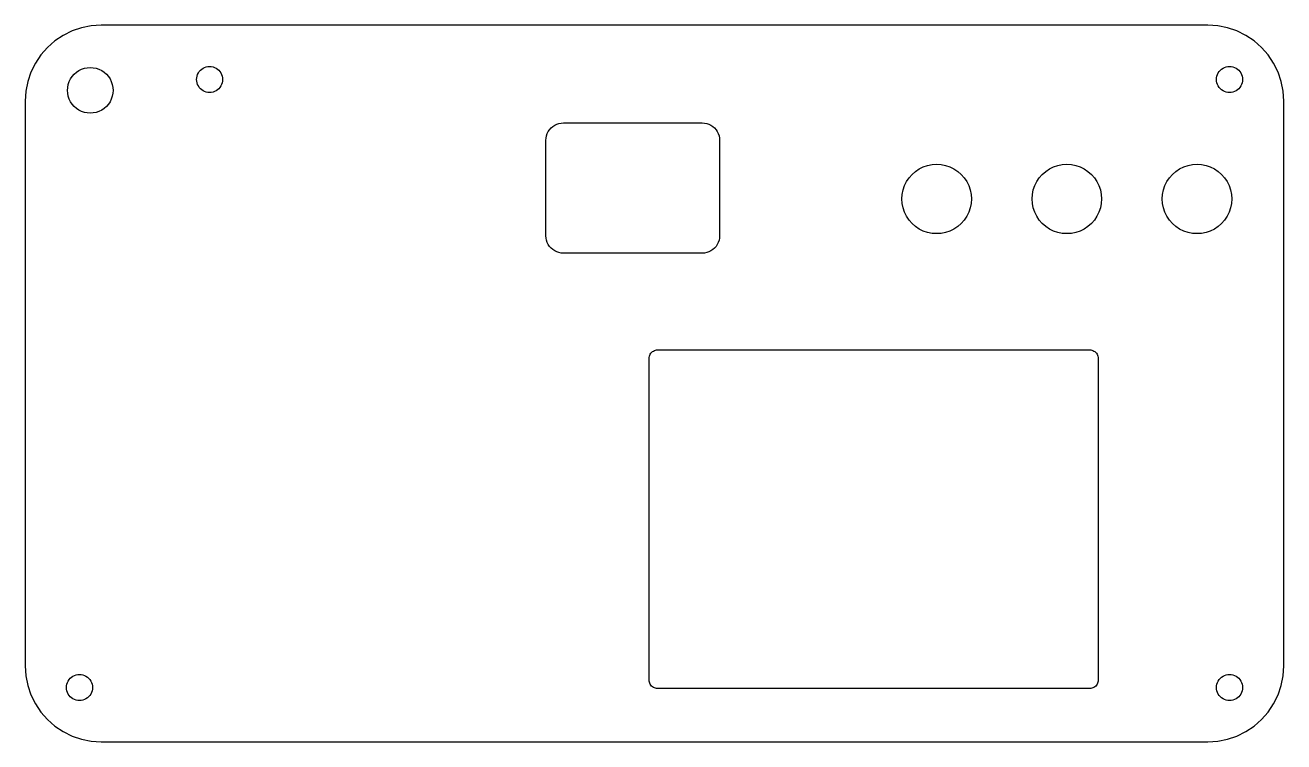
# Model space of a CAD drawing. Extents: x 0 to 116, y 0 to 66.
import ezdxf

# ---------------------------------------------------------------- set-up
doc = ezdxf.new("R2010")
doc.units = 0
doc.layers.get('0').update_dxf_attribs({"linetype": 'CONTINUOUS'})

msp = doc.modelspace()

# ---------------------------------------------------------------- linework, layer by layer
for points in [[(109.914, 0.05989), (110.812, 0.23852), (111.679, 0.53284), (112.5, 0.93782), (113.261, 1.44653), (113.95, 2.05025), (114.553, 2.73867), (115.062, 3.5), (115.467, 4.32122), (115.761, 5.18827), (115.94, 6.08632), (116, 7), (116, 59), (115.94, 59.9137), (115.761, 60.8117), (115.467, 61.6788), (115.062, 62.5), (114.553, 63.2613), (113.95, 63.9497), (113.261, 64.5535), (112.5, 65.0622), (111.679, 65.4672), (110.812, 65.7615), (109.914, 65.9401), (109, 66), (7, 66), (6.08632, 65.9401), (5.18827, 65.7615), (4.32122, 65.4672), (3.5, 65.0622), (2.73867, 64.5535), (2.05025, 63.9497), (1.44653, 63.2613), (0.93782, 62.5), (0.53284, 61.6788), (0.23852, 60.8117), (0.05989, 59.9137), (0, 59), (0, 7), (0.05989, 6.08632), (0.23852, 5.18827), (0.53284, 4.32122), (0.93782, 3.5), (1.44653, 2.73867), (2.05025, 2.05025), (2.73867, 1.44653), (3.5, 0.93782), (4.32122, 0.53284), (5.18827, 0.23852), (6.08632, 0.05989), (7, 0), (109, 0)], [(5.72589, 57.918), (5.45648, 57.9716), (5.19636, 58.0599), (4.95, 58.1813), (4.7216, 58.334), (4.51508, 58.5151), (4.33396, 58.7216), (4.18135, 58.95), (4.05985, 59.1964), (3.97156, 59.4565), (3.91797, 59.7259), (3.9, 60), (3.91797, 60.2741), (3.97156, 60.5435), (4.05985, 60.8036), (4.18135, 61.05), (4.33396, 61.2784), (4.51508, 61.4849), (4.7216, 61.666), (4.95, 61.8187), (5.19636, 61.9401), (5.45648, 62.0284), (5.72589, 62.082), (6, 62.1), (6.27411, 62.082), (6.54352, 62.0284), (6.80364, 61.9401), (7.05, 61.8187), (7.2784, 61.666), (7.48492, 61.4849), (7.66604, 61.2784), (7.81865, 61.05), (7.94015, 60.8036), (8.02844, 60.5435), (8.08203, 60.2741), (8.1, 60), (8.08203, 59.7259), (8.02844, 59.4565), (7.94015, 59.1964), (7.81865, 58.95), (7.66604, 58.7216), (7.48492, 58.5151), (7.2784, 58.334), (7.05, 58.1813), (6.80364, 58.0599), (6.54352, 57.9716), (6.27411, 57.918), (6, 57.9)], [(16.8434, 59.8103), (16.6894, 59.8409), (16.5408, 59.8913), (16.4, 59.9608), (16.2695, 60.048), (16.1515, 60.1515), (16.048, 60.2695), (15.9608, 60.4), (15.8913, 60.5408), (15.8409, 60.6894), (15.8103, 60.8434), (15.8, 61), (15.8103, 61.1566), (15.8409, 61.3106), (15.8913, 61.4592), (15.9608, 61.6), (16.048, 61.7305), (16.1515, 61.8485), (16.2695, 61.952), (16.4, 62.0392), (16.5408, 62.1087), (16.6894, 62.1591), (16.8434, 62.1897), (17, 62.2), (17.1566, 62.1897), (17.3106, 62.1591), (17.4592, 62.1087), (17.6, 62.0392), (17.7305, 61.952), (17.8485, 61.8485), (17.952, 61.7305), (18.0392, 61.6), (18.1087, 61.4592), (18.1591, 61.3106), (18.1897, 61.1566), (18.2, 61), (18.1897, 60.8434), (18.1591, 60.6894), (18.1087, 60.5408), (18.0392, 60.4), (17.952, 60.2695), (17.8485, 60.1515), (17.7305, 60.048), (17.6, 59.9608), (17.4592, 59.8913), (17.3106, 59.8409), (17.1566, 59.8103), (17, 59.8)], [(110.843, 59.8103), (110.689, 59.8409), (110.541, 59.8913), (110.4, 59.9608), (110.269, 60.048), (110.151, 60.1515), (110.048, 60.2695), (109.961, 60.4), (109.891, 60.5408), (109.841, 60.6894), (109.81, 60.8434), (109.8, 61), (109.81, 61.1566), (109.841, 61.3106), (109.891, 61.4592), (109.961, 61.6), (110.048, 61.7305), (110.151, 61.8485), (110.269, 61.952), (110.4, 62.0392), (110.541, 62.1087), (110.689, 62.1591), (110.843, 62.1897), (111, 62.2), (111.157, 62.1897), (111.311, 62.1591), (111.459, 62.1087), (111.6, 62.0392), (111.731, 61.952), (111.849, 61.8485), (111.952, 61.7305), (112.039, 61.6), (112.109, 61.4592), (112.159, 61.3106), (112.19, 61.1566), (112.2, 61), (112.19, 60.8434), (112.159, 60.6894), (112.109, 60.5408), (112.039, 60.4), (111.952, 60.2695), (111.849, 60.1515), (111.731, 60.048), (111.6, 59.9608), (111.459, 59.8913), (111.311, 59.8409), (111.157, 59.8103), (111, 59.8)], [(49.6, 45), (49.3912, 45.0137), (49.1859, 45.0545), (48.9877, 45.1218), (48.8, 45.2144), (48.626, 45.3306), (48.4686, 45.4686), (48.3306, 45.626), (48.2144, 45.8), (48.1218, 45.9877), (48.0545, 46.1859), (48.0137, 46.3912), (48, 46.6), (48, 55.4), (48.0137, 55.6088), (48.0545, 55.8141), (48.1218, 56.0123), (48.2144, 56.2), (48.3306, 56.374), (48.4686, 56.5314), (48.626, 56.6694), (48.8, 56.7856), (48.9877, 56.8782), (49.1859, 56.9455), (49.3912, 56.9863), (49.6, 57), (62.4, 57), (62.6088, 56.9863), (62.8141, 56.9455), (63.0123, 56.8782), (63.2, 56.7856), (63.374, 56.6694), (63.5314, 56.5314), (63.6694, 56.374), (63.7856, 56.2), (63.8782, 56.0123), (63.9455, 55.8141), (63.9863, 55.6088), (64, 55.4), (64, 46.6), (63.9863, 46.3912), (63.9455, 46.1859), (63.8782, 45.9877), (63.7856, 45.8), (63.6694, 45.626), (63.5314, 45.4686), (63.374, 45.3306), (63.2, 45.2144), (63.0123, 45.1218), (62.8141, 45.0545), (62.6088, 45.0137), (62.4, 45)], [(83.5823, 46.8274), (83.1718, 46.909), (82.7754, 47.0436), (82.4, 47.2287), (82.052, 47.4613), (81.7373, 47.7373), (81.4613, 48.052), (81.2287, 48.4), (81.0436, 48.7754), (80.909, 49.1718), (80.8274, 49.5823), (80.8, 50), (80.8274, 50.4177), (80.909, 50.8282), (81.0436, 51.2246), (81.2287, 51.6), (81.4613, 51.948), (81.7373, 52.2627), (82.052, 52.5387), (82.4, 52.7713), (82.7754, 52.9564), (83.1718, 53.091), (83.5823, 53.1726), (84, 53.2), (84.4177, 53.1726), (84.8282, 53.091), (85.2246, 52.9564), (85.6, 52.7713), (85.948, 52.5387), (86.2627, 52.2627), (86.5387, 51.948), (86.7713, 51.6), (86.9564, 51.2246), (87.091, 50.8282), (87.1726, 50.4177), (87.2, 50), (87.1726, 49.5823), (87.091, 49.1718), (86.9564, 48.7754), (86.7713, 48.4), (86.5387, 48.052), (86.2627, 47.7373), (85.948, 47.4613), (85.6, 47.2287), (85.2246, 47.0436), (84.8282, 46.909), (84.4177, 46.8274), (84, 46.8)], [(95.5823, 46.8274), (95.1718, 46.909), (94.7754, 47.0436), (94.4, 47.2287), (94.052, 47.4613), (93.7373, 47.7373), (93.4613, 48.052), (93.2287, 48.4), (93.0436, 48.7754), (92.909, 49.1718), (92.8274, 49.5823), (92.8, 50), (92.8274, 50.4177), (92.909, 50.8282), (93.0436, 51.2246), (93.2287, 51.6), (93.4613, 51.948), (93.7373, 52.2627), (94.052, 52.5387), (94.4, 52.7713), (94.7754, 52.9564), (95.1718, 53.091), (95.5823, 53.1726), (96, 53.2), (96.4177, 53.1726), (96.8282, 53.091), (97.2246, 52.9564), (97.6, 52.7713), (97.948, 52.5387), (98.2627, 52.2627), (98.5387, 51.948), (98.7713, 51.6), (98.9564, 51.2246), (99.091, 50.8282), (99.1726, 50.4177), (99.2, 50), (99.1726, 49.5823), (99.091, 49.1718), (98.9564, 48.7754), (98.7713, 48.4), (98.5387, 48.052), (98.2627, 47.7373), (97.948, 47.4613), (97.6, 47.2287), (97.2246, 47.0436), (96.8282, 46.909), (96.4177, 46.8274), (96, 46.8)], [(107.582, 46.8274), (107.172, 46.909), (106.775, 47.0436), (106.4, 47.2287), (106.052, 47.4613), (105.737, 47.7373), (105.461, 48.052), (105.229, 48.4), (105.044, 48.7754), (104.909, 49.1718), (104.827, 49.5823), (104.8, 50), (104.827, 50.4177), (104.909, 50.8282), (105.044, 51.2246), (105.229, 51.6), (105.461, 51.948), (105.737, 52.2627), (106.052, 52.5387), (106.4, 52.7713), (106.775, 52.9564), (107.172, 53.091), (107.582, 53.1726), (108, 53.2), (108.418, 53.1726), (108.828, 53.091), (109.225, 52.9564), (109.6, 52.7713), (109.948, 52.5387), (110.263, 52.2627), (110.539, 51.948), (110.771, 51.6), (110.956, 51.2246), (111.091, 50.8282), (111.173, 50.4177), (111.2, 50), (111.173, 49.5823), (111.091, 49.1718), (110.956, 48.7754), (110.771, 48.4), (110.539, 48.052), (110.263, 47.7373), (109.948, 47.4613), (109.6, 47.2287), (109.225, 47.0436), (108.828, 46.909), (108.418, 46.8274), (108, 46.8)], [(58.3, 4.9), (58.1956, 4.90684), (58.0929, 4.92726), (57.9939, 4.9609), (57.9, 5.00718), (57.813, 5.06532), (57.7343, 5.13431), (57.6653, 5.21299), (57.6072, 5.3), (57.5609, 5.39385), (57.5273, 5.49294), (57.5068, 5.59558), (57.5, 5.7), (57.5, 35.3), (57.5068, 35.4044), (57.5273, 35.5071), (57.5609, 35.6061), (57.6072, 35.7), (57.6653, 35.787), (57.7343, 35.8657), (57.813, 35.9347), (57.9, 35.9928), (57.9939, 36.0391), (58.0929, 36.0727), (58.1956, 36.0932), (58.3, 36.1), (98.1, 36.1), (98.2044, 36.0932), (98.3071, 36.0727), (98.4061, 36.0391), (98.5, 35.9928), (98.587, 35.9347), (98.6657, 35.8657), (98.7347, 35.787), (98.7928, 35.7), (98.8391, 35.6061), (98.8727, 35.5071), (98.8932, 35.4044), (98.9, 35.3), (98.9, 5.7), (98.8932, 5.59558), (98.8727, 5.49294), (98.8391, 5.39385), (98.7928, 5.3), (98.7347, 5.21299), (98.6657, 5.13431), (98.587, 5.06532), (98.5, 5.00718), (98.4061, 4.9609), (98.3071, 4.92726), (98.2044, 4.90684), (98.1, 4.9)], [(4.84337, 3.81027), (4.68942, 3.84089), (4.54078, 3.89134), (4.4, 3.96077), (4.26949, 4.04798), (4.15147, 4.15147), (4.04798, 4.26949), (3.96077, 4.4), (3.89134, 4.54078), (3.84089, 4.68942), (3.81027, 4.84337), (3.8, 5), (3.81027, 5.15663), (3.84089, 5.31058), (3.89134, 5.45922), (3.96077, 5.6), (4.04798, 5.73051), (4.15147, 5.84853), (4.26949, 5.95202), (4.4, 6.03923), (4.54078, 6.10866), (4.68942, 6.15911), (4.84337, 6.18973), (5, 6.2), (5.15663, 6.18973), (5.31058, 6.15911), (5.45922, 6.10866), (5.6, 6.03923), (5.73051, 5.95202), (5.84853, 5.84853), (5.95202, 5.73051), (6.03923, 5.6), (6.10866, 5.45922), (6.15911, 5.31058), (6.18973, 5.15663), (6.2, 5), (6.18973, 4.84337), (6.15911, 4.68942), (6.10866, 4.54078), (6.03923, 4.4), (5.95202, 4.26949), (5.84853, 4.15147), (5.73051, 4.04798), (5.6, 3.96077), (5.45922, 3.89134), (5.31058, 3.84089), (5.15663, 3.81027), (5, 3.8)], [(110.843, 3.81027), (110.689, 3.84089), (110.541, 3.89134), (110.4, 3.96077), (110.269, 4.04798), (110.151, 4.15147), (110.048, 4.26949), (109.961, 4.4), (109.891, 4.54078), (109.841, 4.68942), (109.81, 4.84337), (109.8, 5), (109.81, 5.15663), (109.841, 5.31058), (109.891, 5.45922), (109.961, 5.6), (110.048, 5.73051), (110.151, 5.84853), (110.269, 5.95202), (110.4, 6.03923), (110.541, 6.10866), (110.689, 6.15911), (110.843, 6.18973), (111, 6.2), (111.157, 6.18973), (111.311, 6.15911), (111.459, 6.10866), (111.6, 6.03923), (111.731, 5.95202), (111.849, 5.84853), (111.952, 5.73051), (112.039, 5.6), (112.109, 5.45922), (112.159, 5.31058), (112.19, 5.15663), (112.2, 5), (112.19, 4.84337), (112.159, 4.68942), (112.109, 4.54078), (112.039, 4.4), (111.952, 4.26949), (111.849, 4.15147), (111.731, 4.04798), (111.6, 3.96077), (111.459, 3.89134), (111.311, 3.84089), (111.157, 3.81027), (111, 3.8)]]:
    msp.add_lwpolyline(points, close=True)

doc.saveas('drawing.dxf')
